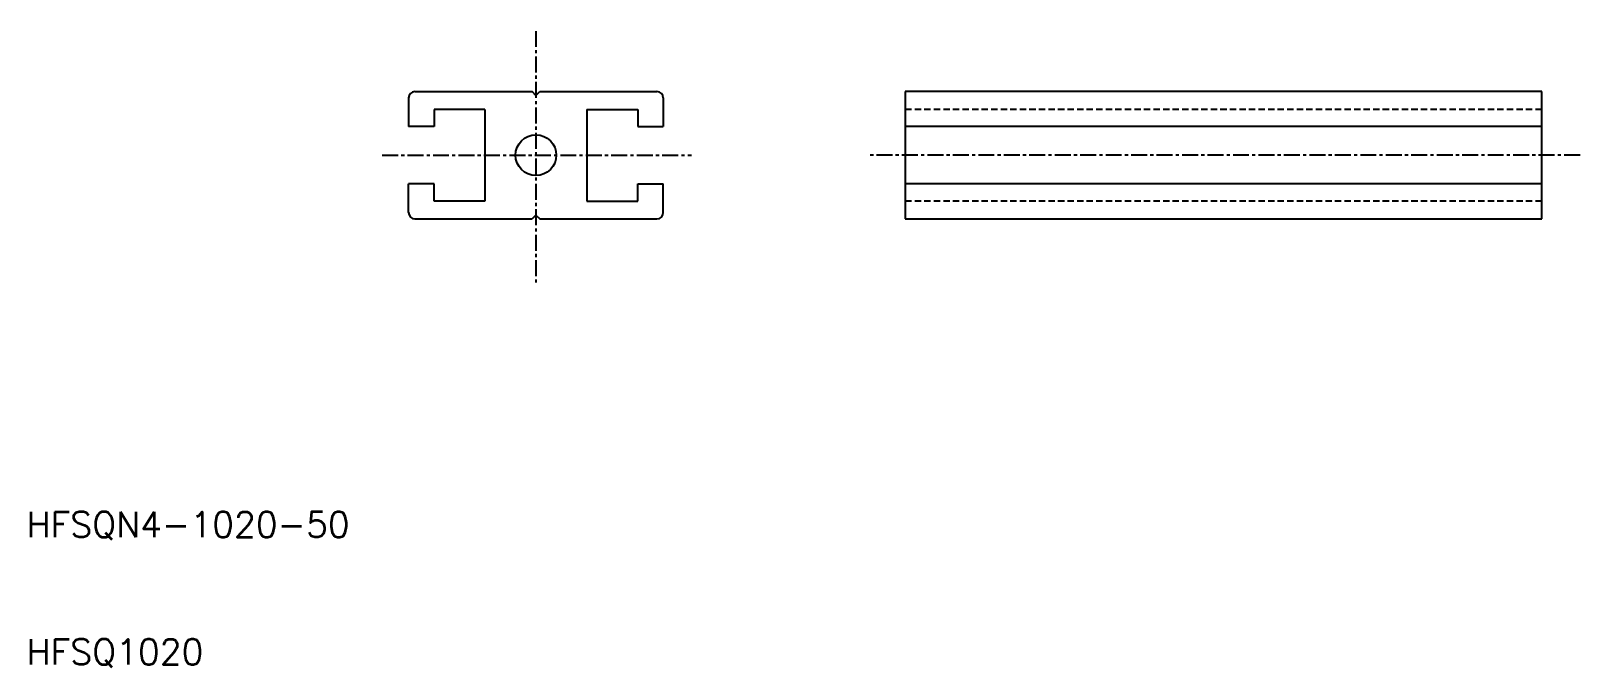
# Model space of a CAD drawing. Extents: x -40 to 82, y -40 to 10.
import ezdxf

# ---------------------------------------------------------------- set-up
doc = ezdxf.new("R2010")
doc.units = 0
doc.linetypes.add('CENTER', pattern=[2, 1.25, -0.25, 0.25, -0.25])
doc.linetypes.add('DASHED', pattern=[0.75, 0.5, -0.25])
doc.layers.get('0').update_dxf_attribs({"linetype": 'CONTINUOUS'})
doc.layers.add('CENTER', color=1, linetype='CENTER')
doc.styles.get("Standard").update_dxf_attribs({"font": 'txt.shx', "bigfont": 'bigfont.shx'})

msp = doc.modelspace()

# ---------------------------------------------------------------- linework, layer by layer
at = {"color": 7, "linetype": 'CONTINUOUS'}
for p, q in [((-9.5, 5), (-0.3, 5)), ((0, 4.7), (-0.3, 5)), ((0, 4.7), (0.3, 5)), ((0.3, 5), (9.5, 5)), ((79, 5), (29, 5)), ((29, 5), (29, -5)), ((79, -5), (79, 5)), ((-10, 4.5), (-10, 2.25)), ((10, 4.5), (10, 2.25)), ((-4, 3.6), (-8, 3.6)), ((-8, 3.6), (-8, 2.25)), ((-4, 3.6), (-4, -3.6)), ((4, 3.6), (8, 3.6)), ((4, 3.6), (4, -3.6)), ((8, 3.6), (8, 2.25)), ((-8, 2.25), (-10, 2.25)), ((8, 2.25), (10, 2.25)), ((79, 2.25), (29, 2.25)), ((-8, -2.25), (-10, -2.25)), ((-10, -4.5), (-10, -2.25)), ((-8, -3.6), (-8, -2.25)), ((8, -2.25), (10, -2.25)), ((8, -3.6), (8, -2.25)), ((10, -4.5), (10, -2.25)), ((79, -2.25), (29, -2.25)), ((-4, -3.6), (-8, -3.6)), ((4, -3.6), (8, -3.6)), ((0, -4.7), (-0.3, -5)), ((0, -4.7), (0.3, -5)), ((-9.5, -5), (-0.3, -5)), ((0.3, -5), (9.5, -5)), ((29, -5), (79, -5))]:
    msp.add_line(p, q, dxfattribs=at)
at = {"color": 3, "linetype": 'DASHED'}
for p, q in [((79, 3.6), (29, 3.6)), ((79, -3.6), (29, -3.6))]:
    msp.add_line(p, q, dxfattribs=at)
at = {"color": 7, "linetype": 'CONTINUOUS'}
msp.add_circle((0, 0), 1.6, dxfattribs=at)
for centre, start, end in [((-9.5, 4.5), 90, 180), ((9.5, 4.5), 0, 90), ((-9.5, -4.5), 180, 270), ((9.5, -4.5), 270, 0)]:
    msp.add_arc(centre, 0.5, start, end, dxfattribs=at)
at = {"layer": 'CENTER', "color": 1, "linetype": 'CENTER'}
for p, q in [((0, 9.75), (0, -10.1)), ((-12.08, 0), (12.21, 0)), ((82, 0), (26, 0))]:
    msp.add_line(p, q, dxfattribs=at)

# ---------------------------------------------------------------- texts
at = {"color": 7, "linetype": 'CONTINUOUS'}
for s, p in [('HFSQN4-1020-50', (-40, -30)), ('HFSQ1020', (-40, -40))]:
    msp.add_text(s, height=2, dxfattribs=at).set_placement(p)

doc.saveas('drawing.dxf')
